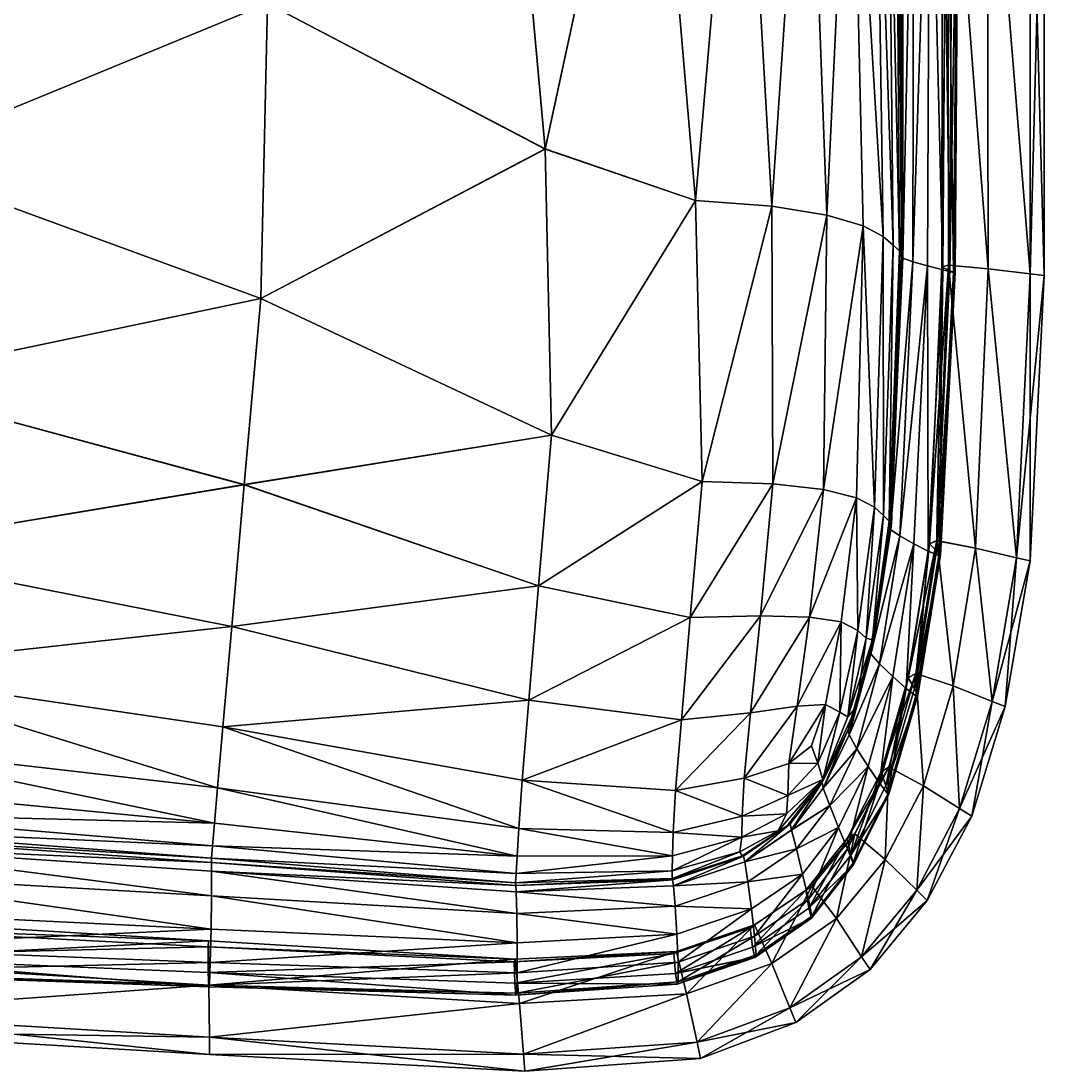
# Model space of a CAD drawing. Header units: centimetres. Extents: x -435 to 435, y -484 to 487.
# Drawn here: x 202.5 to 262.1, y -483.9 to -422.7 of the extents above; entities that cross this region are included whole.
import ezdxf

# ---------------------------------------------------------------- set-up
doc = ezdxf.new("R2010")
doc.units = ezdxf.units.CM
doc.layers.add('fabric', color=7, linetype='Continuous', true_color=0x58b11b)

msp = doc.modelspace()

# ---------------------------------------------------------------- meshes
at = {"layer": 'fabric', "color": 72, "true_color": 0x68bc00}
mesh = msp.add_polyface(dxfattribs=at)
corners = [(250.85, -404.047, -27.055), (248.296, -403.23, -25.238), (249.431, -434.047, -25.804), (252.709, -435.274, -28.427), (252.271, -404.795, -27.966), (253.295, -435.788, -29.005), (252.995, -405.4, -28.534), (258.829, -437.164, -41.048), (258.783, -406.586, -40.886), (256.48, -406.511, -35.893), (261.275, -437.453, -55.493), (261.259, -406.698, -55.453), (256.193, -437.219, -28.807), (256.413, -406.552, -28.465), (255.445, -406.424, -27.503), (256.826, -437.378, -30.384), (257.085, -406.659, -30.065), (254.511, -406.309, -27.555), (253.847, -406.211, -28.239), (253.861, -436.55, -28.648), (254.447, -436.748, -27.942), (256.176, -406.585, -34.101), (256.763, -406.691, -33.461), (256.612, -437.274, -33.697), (256.136, -437.052, -34.365), (253.671, -436.118, -29.761), (253.459, -405.788, -29.321), (253.832, -436.315, -30.136), (253.684, -406.015, -29.73), (256.903, -372.386, -29.906), (257.134, -406.71, -31.923), (256.904, -437.389, -32.192), (256.926, -372.469, -31.812), (253.693, -406.134, -29.166), (253.776, -436.432, -29.572), (249.431, -434.047, -146.121), (248.296, -403.23, -146.687), (250.85, -404.046, -144.87), (252.271, -404.794, -143.959), (252.995, -405.4, -143.391), (253.295, -435.788, -142.92), (252.709, -435.273, -143.498), (258.782, -406.586, -131.039), (261.259, -406.698, -116.472), (261.275, -437.453, -116.432), (256.48, -406.511, -136.032), (258.829, -437.164, -130.877), (256.413, -406.552, -143.46), (257.085, -406.659, -141.86), (256.826, -437.377, -141.541), (255.445, -406.424, -144.422), (256.193, -437.219, -143.118), (253.861, -436.549, -143.277), (253.847, -406.211, -143.686), (254.511, -406.309, -144.37), (254.447, -436.748, -143.983), (256.136, -437.052, -137.56), (256.176, -406.585, -137.824), (256.612, -437.273, -138.228), (256.763, -406.691, -138.464), (253.459, -405.788, -142.604), (253.684, -406.015, -142.195), (253.832, -436.315, -141.789), (253.671, -436.117, -142.164), (257.134, -406.71, -140.002), (256.926, -372.469, -140.113), (256.904, -437.389, -139.733), (253.693, -406.134, -142.759), (253.776, -436.432, -142.353), (262.084, -406.736, -85.963)]
mesh.append_faces([[corners[k] for k in face] for face in [(0, 1, 2), (3, 4, 0), (5, 6, 4), (7, 8, 9), (10, 11, 8), (12, 13, 14), (15, 16, 13), (17, 18, 19), (14, 17, 20), (21, 22, 23), (9, 21, 24), (25, 26, 6), (27, 28, 26), (29, 16, 30), (31, 30, 16), (23, 22, 30), (32, 30, 22), (19, 18, 33), (34, 33, 28), (35, 36, 37), (38, 39, 40), (37, 38, 41), (42, 43, 44), (45, 42, 46), (47, 48, 49), (50, 47, 51), (52, 53, 54), (55, 54, 50), (56, 57, 45), (58, 59, 57), (60, 61, 62), (39, 60, 63), (59, 64, 65), (64, 59, 58), (48, 64, 66), (67, 53, 52), (61, 67, 68), (69, 11, 10)]], dxfattribs={"vtx2": -1, "color": 72})
mesh = msp.add_polyface(dxfattribs=at)
corners = [(248.296, -403.23, -25.238), (244.44, -402.483, -23.137), (246.228, -433.519, -23.85), (249.431, -434.047, -25.804), (239.116, -401.941, -21.375), (230.267, -399.844, -19.855), (233.025, -430.185, -20.933), (241.79, -433.176, -22.256), (242.168, -449.543, -23.353), (233.385, -446.858, -22.208), (170.771, -428.055, -19.725), (194.528, -430.877, -20.457), (195.773, -413.216, -18.767), (216.452, -438.89, -21.263), (193.327, -443.744, -22.374), (216.837, -421.709, -19.791), (172.38, -410.173, -17.799), (196.827, -389.01, -17.199), (215.837, -394.429, -18.483), (248.296, -403.23, -146.687), (249.431, -434.047, -146.121), (246.228, -433.519, -148.075), (244.44, -402.482, -148.788), (241.79, -433.176, -149.669), (239.116, -401.941, -150.55), (233.025, -430.184, -150.992), (230.267, -399.844, -152.07), (242.167, -449.543, -148.572), (233.385, -446.858, -149.718), (195.773, -413.216, -153.158), (194.528, -430.877, -151.468), (170.771, -428.055, -152.2), (193.327, -443.744, -149.551), (216.452, -438.89, -150.662), (216.837, -421.709, -152.134), (196.827, -389.01, -154.726), (172.379, -410.173, -154.126), (215.837, -394.429, -153.442)]
mesh.append_faces([[corners[k] for k in face] for face in [(0, 1, 2), (2, 3, 0), (4, 5, 6), (6, 7, 4), (1, 4, 7), (7, 2, 1), (2, 7, 8), (7, 6, 9), (10, 11, 12), (13, 11, 14), (13, 9, 6), (6, 15, 13), (11, 13, 15), (15, 12, 11), (16, 12, 17), (18, 17, 12), (12, 15, 18), (5, 18, 15), (15, 6, 5), (19, 20, 21), (21, 22, 19), (23, 24, 22), (22, 21, 23), (24, 23, 25), (25, 26, 24), (27, 23, 21), (28, 25, 23), (29, 30, 31), (32, 30, 33), (34, 33, 30), (30, 29, 34), (33, 34, 25), (25, 28, 33), (35, 29, 36), (37, 34, 29), (29, 35, 37), (34, 37, 26), (26, 25, 34)]], dxfattribs={"vtx2": -1, "color": 72})
mesh = msp.add_polyface(dxfattribs=at)
corners = [(249.431, -434.047, -25.804), (251.544, -434.664, -27.527), (250.85, -404.047, -27.055), (252.709, -435.274, -28.427), (252.271, -404.795, -27.966), (253.295, -435.788, -29.005), (256.48, -406.511, -35.893), (256.526, -436.942, -36.16), (258.829, -437.164, -41.048), (258.783, -406.586, -40.886), (261.275, -437.453, -55.493), (255.445, -406.424, -27.503), (255.302, -436.985, -27.861), (256.193, -437.219, -28.807), (256.413, -406.552, -28.465), (256.826, -437.378, -30.384), (253.861, -436.55, -28.648), (254.447, -436.748, -27.942), (254.511, -406.309, -27.555), (256.612, -437.274, -33.697), (256.136, -437.052, -34.365), (256.176, -406.585, -34.101), (252.995, -405.4, -28.534), (253.671, -436.118, -29.761), (253.459, -405.788, -29.321), (253.832, -436.315, -30.136), (257.085, -406.659, -30.065), (256.904, -437.389, -32.192), (257.134, -406.71, -31.923), (253.693, -406.134, -29.166), (253.776, -436.432, -29.572), (253.684, -406.015, -29.73), (250.85, -404.046, -144.87), (251.544, -434.663, -144.398), (249.431, -434.047, -146.121), (253.295, -435.788, -142.92), (252.709, -435.273, -143.498), (252.271, -404.794, -143.959), (261.275, -437.453, -116.432), (258.829, -437.164, -130.877), (258.782, -406.586, -131.039), (256.526, -436.942, -135.765), (256.48, -406.511, -136.032), (256.826, -437.377, -141.541), (256.193, -437.219, -143.118), (256.413, -406.552, -143.46), (255.302, -436.985, -144.064), (255.445, -406.424, -144.422), (254.511, -406.309, -144.37), (254.447, -436.748, -143.983), (253.861, -436.549, -143.277), (256.136, -437.052, -137.56), (256.176, -406.585, -137.824), (256.612, -437.273, -138.228), (253.832, -436.315, -141.789), (253.671, -436.117, -142.164), (253.459, -405.788, -142.604), (252.995, -405.4, -143.391), (256.904, -437.389, -139.733), (257.134, -406.71, -140.002), (257.085, -406.659, -141.86), (253.776, -436.432, -142.353), (253.693, -406.134, -142.759), (253.684, -406.015, -142.195), (262.09, -437.55, -85.963), (262.084, -406.736, -85.963), (261.259, -406.698, -116.472)]
mesh.append_faces([[corners[k] for k in face] for face in [(0, 1, 2), (2, 1, 3), (4, 3, 5), (6, 7, 8), (9, 8, 10), (11, 12, 13), (14, 13, 15), (16, 17, 18), (17, 12, 11), (19, 20, 21), (20, 7, 6), (22, 5, 23), (24, 23, 25), (26, 15, 27), (28, 27, 19), (29, 30, 16), (31, 25, 30), (32, 33, 34), (35, 36, 37), (36, 33, 32), (38, 39, 40), (39, 41, 42), (43, 44, 45), (44, 46, 47), (48, 49, 50), (47, 46, 49), (42, 41, 51), (52, 51, 53), (54, 55, 56), (55, 35, 57), (53, 58, 59), (58, 43, 60), (50, 61, 62), (61, 54, 63), (10, 64, 65), (66, 65, 64), (64, 38, 66)]], dxfattribs={"vtx2": -1, "color": 72})
mesh = msp.add_polyface(dxfattribs=at)
corners = [(213.933, -467.396, -27.862), (214.243, -463.839, -26.925), (191.741, -460.532, -26.561), (191.323, -464.797, -27.546), (213.757, -469.447, -28.463), (191.073, -467.275, -28.175), (168.393, -451.996, -24.237), (192.403, -453.572, -24.623), (193.327, -443.744, -22.374), (169.435, -441.635, -21.834), (194.528, -430.877, -20.457), (214.757, -458.001, -25.095), (215.49, -449.734, -22.998), (213.577, -473.69, -27.52), (213.584, -472.24, -28.203), (190.785, -470.734, -28.015), (190.761, -472.373, -27.337), (213.553, -475.621, -27.45), (190.912, -468.872, -29.044), (213.643, -470.767, -29.283), (190.823, -469.763, -29.516), (213.585, -471.488, -29.713), (213.576, -471.742, -29.143), (190.793, -470.124, -28.957), (213.933, -467.396, -144.063), (191.323, -464.797, -144.379), (191.74, -460.531, -145.364), (214.243, -463.839, -145), (213.757, -469.447, -143.462), (191.073, -467.275, -143.75), (193.327, -443.744, -149.551), (192.403, -453.571, -147.302), (168.393, -451.996, -147.688), (194.528, -430.877, -151.468), (169.435, -441.634, -150.091), (214.757, -458.001, -146.831), (215.49, -449.733, -148.927), (213.577, -473.689, -144.405), (190.761, -472.373, -144.588), (190.785, -470.734, -143.911), (213.584, -472.24, -143.722), (213.553, -475.621, -144.475), (213.643, -470.766, -142.642), (213.585, -471.487, -142.212), (190.823, -469.763, -142.409), (190.912, -468.871, -142.882), (213.576, -471.742, -142.782), (190.794, -470.124, -142.968)]
mesh.append_faces([[corners[k] for k in face] for face in [(0, 1, 2), (2, 3, 0), (4, 0, 3), (3, 5, 4), (6, 7, 8), (9, 8, 10), (11, 7, 2), (12, 8, 7), (13, 14, 15), (15, 16, 13), (17, 13, 16), (18, 19, 4), (4, 5, 18), (19, 18, 20), (20, 21, 19), (22, 23, 15), (15, 14, 22), (23, 22, 21), (21, 20, 23), (24, 25, 26), (26, 27, 24), (25, 24, 28), (28, 29, 25), (30, 31, 32), (33, 30, 34), (26, 31, 35), (31, 30, 36), (37, 38, 39), (39, 40, 37), (38, 37, 41), (42, 43, 44), (44, 45, 42), (28, 42, 45), (45, 29, 28), (46, 40, 39), (39, 47, 46), (43, 46, 47), (47, 44, 43)]], dxfattribs={"vtx2": -1, "color": 72})
mesh = msp.add_polyface(dxfattribs=at)
corners = [(247.706, -462.638, -28.6), (249.365, -462.545, -29.687), (250.264, -457.724, -28.977), (248.431, -457.452, -27.534), (244.983, -463.016, -27.516), (245.563, -457.381, -25.99), (241.48, -457.48, -24.751), (240.959, -463.428, -26.537), (232.071, -462.286, -25.713), (232.636, -455.635, -23.77), (246.29, -449.684, -24.785), (249.242, -450.021, -26.586), (249.431, -434.047, -25.804), (246.228, -433.519, -23.85), (242.168, -449.543, -23.353), (233.385, -446.858, -22.208), (241.79, -433.176, -22.256), (214.757, -458.001, -25.095), (215.49, -449.734, -22.998), (247.706, -462.638, -143.325), (248.431, -457.451, -144.391), (250.264, -457.724, -142.948), (249.365, -462.544, -142.238), (244.983, -463.015, -144.409), (245.563, -457.381, -145.935), (240.959, -463.427, -145.389), (241.48, -457.48, -147.174), (232.071, -462.285, -146.213), (232.636, -455.635, -148.155), (249.241, -450.021, -145.339), (246.29, -449.684, -147.14), (249.431, -434.047, -146.121), (246.228, -433.519, -148.075), (242.167, -449.543, -148.572), (233.385, -446.858, -149.718), (241.79, -433.176, -149.669), (214.757, -458.001, -146.831), (215.49, -449.733, -148.927)]
mesh.append_faces([[corners[k] for k in face] for face in [(0, 1, 2), (2, 3, 0), (4, 0, 3), (3, 5, 4), (5, 6, 7), (8, 7, 6), (6, 9, 8), (10, 11, 12), (12, 13, 10), (11, 10, 5), (5, 3, 11), (14, 10, 13), (15, 14, 16), (14, 15, 9), (9, 6, 14), (10, 14, 6), (6, 5, 10), (17, 8, 9), (18, 9, 15), (19, 20, 21), (21, 22, 19), (20, 19, 23), (23, 24, 20), (25, 26, 24), (26, 25, 27), (27, 28, 26), (29, 20, 24), (24, 30, 29), (31, 29, 30), (30, 32, 31), (32, 30, 33), (26, 33, 30), (30, 24, 26), (33, 26, 28), (28, 34, 33), (35, 33, 34), (28, 27, 36), (34, 28, 37)]], dxfattribs={"vtx2": -1, "color": 72})
mesh = msp.add_polyface(dxfattribs=at)
corners = [(249.242, -450.021, -26.586), (251.17, -450.493, -28.212), (251.544, -434.664, -27.527), (249.431, -434.047, -25.804), (248.431, -457.452, -27.534), (250.264, -457.724, -28.977), (250.888, -463.617, -31.933), (252.114, -459.16, -31.43), (252.101, -458.769, -31.161), (251.178, -462.634, -31.723), (251.73, -458.68, -30.564), (253.075, -451.854, -30.44), (252.742, -451.537, -29.722), (250.653, -463.248, -31.408), (251.24, -458.232, -29.912), (250.198, -462.983, -30.676), (252.222, -451.041, -29.118), (252.709, -435.274, -28.427), (250.688, -463.99, -31.381), (251.978, -459.341, -30.86), (253.106, -452.161, -30.197), (252.007, -459.587, -29.96), (253.202, -452.045, -30.767), (249.241, -450.021, -145.339), (249.431, -434.047, -146.121), (251.544, -434.663, -144.398), (251.169, -450.493, -143.713), (248.431, -457.451, -144.391), (250.264, -457.724, -142.948), (250.653, -463.247, -140.517), (251.73, -458.679, -141.361), (252.101, -458.769, -140.764), (251.178, -462.634, -140.202), (252.114, -459.16, -140.495), (253.075, -451.854, -141.485), (252.742, -451.537, -142.203), (251.24, -458.232, -142.014), (250.198, -462.983, -141.249), (252.222, -451.041, -142.807), (252.709, -435.273, -143.498), (251.978, -459.341, -141.065), (250.688, -463.99, -140.544), (252.007, -459.587, -141.965), (253.106, -452.161, -141.728), (253.202, -452.045, -141.158)]
mesh.append_faces([[corners[k] for k in face] for face in [(0, 1, 2), (2, 3, 0), (1, 0, 4), (4, 5, 1), (6, 7, 8), (9, 8, 10), (11, 8, 7), (12, 10, 8), (13, 10, 14), (15, 14, 5), (16, 14, 10), (10, 12, 16), (16, 17, 2), (2, 1, 16), (14, 16, 1), (1, 5, 14), (18, 19, 7), (20, 19, 21), (22, 7, 19), (23, 24, 25), (25, 26, 23), (27, 23, 26), (26, 28, 27), (29, 30, 31), (32, 31, 33), (33, 31, 34), (31, 30, 35), (28, 36, 37), (36, 30, 29), (38, 35, 30), (30, 36, 38), (26, 38, 36), (36, 28, 26), (38, 26, 25), (25, 39, 38), (33, 40, 41), (42, 40, 43), (40, 33, 44)]], dxfattribs={"vtx2": -1, "color": 72})
mesh = msp.add_polyface(dxfattribs=at)
corners = [(253.671, -436.118, -29.761), (253.075, -451.854, -30.44), (253.202, -452.045, -30.767), (253.832, -436.315, -30.136), (253.295, -435.788, -29.005), (252.742, -451.537, -29.722), (258.104, -453.432, -41.331), (258.829, -437.164, -41.048), (256.526, -436.942, -36.16), (260.494, -453.992, -55.567), (261.275, -437.453, -55.493), (255.347, -453.599, -29.363), (256.193, -437.219, -28.807), (255.302, -436.985, -27.861), (255.957, -453.867, -30.912), (256.826, -437.378, -30.384), (254.447, -436.748, -27.942), (253.691, -452.713, -28.556), (253.861, -436.55, -28.648), (253.148, -452.339, -29.277), (256.136, -437.052, -34.365), (255.415, -453.178, -34.889), (256.612, -437.274, -33.697), (255.825, -453.59, -34.199), (252.709, -435.274, -28.427), (252.222, -451.041, -29.118), (256.061, -453.842, -32.698), (256.904, -437.389, -32.192), (253.776, -436.432, -29.572), (253.106, -452.161, -30.197), (253.075, -451.854, -141.485), (252.742, -451.537, -142.203), (253.295, -435.788, -142.92), (253.671, -436.117, -142.164), (253.202, -452.045, -141.158), (253.832, -436.315, -141.789), (256.526, -436.942, -135.765), (258.829, -437.164, -130.877), (258.104, -453.432, -130.594), (261.275, -437.453, -116.432), (260.494, -453.992, -116.358), (255.302, -436.985, -144.064), (256.193, -437.219, -143.118), (255.347, -453.599, -142.562), (256.826, -437.377, -141.541), (255.957, -453.867, -141.014), (253.148, -452.339, -142.648), (253.861, -436.549, -143.277), (254.447, -436.748, -143.983), (253.691, -452.713, -143.369), (255.415, -453.178, -137.036), (256.136, -437.052, -137.56), (255.825, -453.59, -137.726), (256.612, -437.273, -138.228), (252.222, -451.041, -142.807), (252.709, -435.273, -143.498), (256.904, -437.389, -139.733), (256.061, -453.842, -139.227), (253.776, -436.432, -142.353), (253.106, -452.161, -141.728), (262.09, -437.55, -85.963), (261.29, -454.178, -85.963)]
mesh.append_faces([[corners[k] for k in face] for face in [(0, 1, 2), (2, 3, 0), (1, 0, 4), (4, 5, 1), (6, 7, 8), (9, 10, 7), (11, 12, 13), (14, 15, 12), (13, 16, 17), (16, 18, 19), (8, 20, 21), (20, 22, 23), (24, 25, 5), (5, 4, 24), (26, 27, 15), (23, 22, 27), (19, 18, 28), (29, 28, 3), (30, 31, 32), (32, 33, 30), (34, 30, 33), (33, 35, 34), (36, 37, 38), (37, 39, 40), (41, 42, 43), (42, 44, 45), (46, 47, 48), (49, 48, 41), (50, 51, 36), (52, 53, 51), (31, 54, 55), (55, 32, 31), (44, 56, 57), (56, 53, 52), (35, 58, 59), (58, 47, 46), (39, 60, 61), (60, 10, 9)]], dxfattribs={"vtx2": -1, "color": 72})
mesh = msp.add_polyface(dxfattribs=at)
corners = [(252.114, -459.16, -31.43), (253.202, -452.045, -30.767), (253.075, -451.854, -30.44), (252.101, -458.769, -31.161), (252.742, -451.537, -29.722), (256.526, -436.942, -36.16), (255.838, -452.996, -36.642), (258.104, -453.432, -41.331), (258.829, -437.164, -41.048), (260.494, -453.992, -55.567), (255.302, -436.985, -27.861), (254.502, -453.171, -28.447), (255.347, -453.599, -29.363), (256.193, -437.219, -28.807), (255.957, -453.867, -30.912), (253.691, -452.713, -28.556), (253.148, -452.339, -29.277), (252.007, -459.587, -29.96), (252.514, -460.177, -29.242), (254.447, -436.748, -27.942), (255.415, -453.178, -34.889), (255.825, -453.59, -34.199), (256.136, -437.052, -34.365), (256.826, -437.378, -30.384), (256.061, -453.842, -32.698), (256.904, -437.389, -32.192), (253.106, -452.161, -30.197), (253.776, -436.432, -29.572), (253.832, -436.315, -30.136), (251.978, -459.341, -30.86), (253.075, -451.854, -141.485), (253.202, -452.045, -141.158), (252.114, -459.16, -140.495), (252.742, -451.537, -142.203), (252.101, -458.769, -140.764), (258.104, -453.432, -130.594), (255.838, -452.995, -135.283), (256.526, -436.942, -135.765), (260.494, -453.992, -116.358), (258.829, -437.164, -130.877), (255.347, -453.599, -142.562), (254.502, -453.171, -143.479), (255.302, -436.985, -144.064), (255.957, -453.867, -141.014), (256.193, -437.219, -143.118), (252.007, -459.587, -141.965), (253.148, -452.339, -142.648), (253.691, -452.713, -143.369), (254.447, -436.748, -143.983), (252.514, -460.177, -142.683), (255.415, -453.178, -137.036), (256.136, -437.052, -137.56), (255.825, -453.59, -137.726), (256.061, -453.842, -139.227), (256.826, -437.377, -141.541), (256.904, -437.389, -139.733), (253.106, -452.161, -141.728), (251.978, -459.341, -141.065), (253.832, -436.315, -141.789), (253.776, -436.432, -142.353), (261.29, -454.178, -85.963), (261.275, -437.453, -116.432), (262.09, -437.55, -85.963)]
mesh.append_faces([[corners[k] for k in face] for face in [(0, 1, 2), (3, 2, 4), (5, 6, 7), (8, 7, 9), (10, 11, 12), (13, 12, 14), (15, 16, 17), (11, 15, 18), (15, 11, 10), (16, 15, 19), (20, 6, 5), (21, 20, 22), (23, 14, 24), (25, 24, 21), (17, 16, 26), (27, 26, 16), (28, 1, 26), (29, 26, 1), (30, 31, 32), (33, 30, 34), (35, 36, 37), (38, 35, 39), (40, 41, 42), (43, 40, 44), (45, 46, 47), (48, 47, 46), (42, 41, 47), (49, 47, 41), (37, 36, 50), (51, 50, 52), (53, 43, 54), (52, 53, 55), (56, 46, 45), (31, 56, 57), (56, 31, 58), (46, 56, 59), (60, 38, 61), (9, 60, 62)]], dxfattribs={"vtx2": -1, "color": 72})
mesh = msp.add_polyface(dxfattribs=at)
corners = [(213.933, -467.396, -27.862), (213.757, -469.447, -28.463), (231.387, -471.361, -28.925), (231.484, -469.761, -28.34), (214.243, -463.839, -26.925), (191.741, -460.532, -26.561), (214.757, -458.001, -25.095), (232.071, -462.286, -25.713), (232.636, -455.635, -23.77), (215.49, -449.734, -22.998), (192.403, -453.572, -24.623), (193.327, -443.744, -22.374), (216.452, -438.89, -21.263), (233.385, -446.858, -22.208), (213.584, -472.24, -28.203), (213.577, -473.69, -27.52), (231.372, -474.715, -27.869), (231.342, -473.454, -28.554), (213.643, -470.767, -29.283), (231.324, -472.388, -29.694), (213.585, -471.488, -29.713), (231.298, -472.93, -30.073), (231.311, -473.072, -29.491), (213.576, -471.742, -29.143), (231.484, -469.76, -143.586), (213.933, -467.396, -144.063), (214.243, -463.839, -145), (231.387, -471.361, -143), (213.757, -469.447, -143.462), (214.757, -458.001, -146.831), (191.74, -460.531, -145.364), (215.49, -449.733, -148.927), (192.403, -453.571, -147.302), (232.636, -455.635, -148.155), (232.071, -462.285, -146.213), (216.452, -438.89, -150.662), (193.327, -443.744, -149.551), (233.385, -446.858, -149.718), (231.372, -474.715, -144.056), (213.577, -473.689, -144.405), (213.584, -472.24, -143.722), (231.342, -473.454, -143.371), (213.643, -470.766, -142.642), (231.324, -472.388, -142.231), (213.585, -471.487, -142.212), (231.298, -472.929, -141.852), (213.576, -471.742, -142.782), (231.311, -473.072, -142.434)]
mesh.append_faces([[corners[k] for k in face] for face in [(0, 1, 2), (2, 3, 0), (4, 0, 3), (5, 4, 6), (7, 6, 4), (8, 9, 6), (10, 6, 9), (11, 9, 12), (13, 12, 9), (14, 15, 16), (16, 17, 14), (18, 19, 2), (2, 1, 18), (19, 18, 20), (20, 21, 19), (22, 23, 14), (14, 17, 22), (23, 22, 21), (21, 20, 23), (24, 25, 26), (25, 24, 27), (27, 28, 25), (29, 26, 30), (31, 29, 32), (29, 31, 33), (26, 29, 34), (35, 31, 36), (31, 35, 37), (38, 39, 40), (40, 41, 38), (42, 28, 27), (27, 43, 42), (44, 42, 43), (43, 45, 44), (46, 44, 45), (45, 47, 46), (40, 46, 47), (47, 41, 40)]], dxfattribs={"vtx2": -1, "color": 72})
mesh = msp.add_polyface(dxfattribs=at)
corners = [(256.789, -461.448, -41.668), (258.104, -453.432, -41.331), (255.838, -452.996, -36.642), (254.613, -460.724, -37.221), (259.074, -462.359, -55.659), (260.494, -453.992, -55.567), (254.058, -461.597, -30.016), (255.347, -453.599, -29.363), (254.502, -453.171, -28.447), (253.274, -460.913, -29.122), (254.626, -462.024, -31.546), (255.957, -453.867, -30.912), (252.007, -459.587, -29.96), (252.514, -460.177, -29.242), (253.691, -452.713, -28.556), (255.415, -453.178, -34.889), (255.825, -453.59, -34.199), (254.537, -461.603, -34.85), (254.179, -460.978, -35.546), (254.735, -461.989, -33.338), (256.061, -453.842, -32.698), (258.104, -453.432, -130.594), (260.494, -453.992, -116.358), (259.074, -462.359, -116.267), (256.789, -461.448, -130.257), (255.838, -452.995, -135.283), (254.614, -460.723, -134.705), (255.347, -453.599, -142.562), (255.957, -453.867, -141.014), (254.626, -462.024, -140.379), (254.058, -461.597, -141.909), (254.502, -453.171, -143.479), (253.274, -460.913, -142.803), (253.691, -452.713, -143.369), (252.514, -460.177, -142.683), (252.007, -459.587, -141.965), (254.179, -460.978, -136.379), (255.415, -453.178, -137.036), (254.537, -461.603, -137.075), (255.825, -453.59, -137.726), (256.061, -453.842, -139.227), (254.735, -461.989, -138.588), (261.29, -454.178, -85.963), (259.835, -462.663, -85.963)]
mesh.append_faces([[corners[k] for k in face] for face in [(0, 1, 2), (2, 3, 0), (1, 0, 4), (4, 5, 1), (6, 7, 8), (8, 9, 6), (7, 6, 10), (10, 11, 7), (12, 13, 14), (13, 9, 8), (15, 16, 17), (17, 18, 15), (2, 15, 18), (18, 3, 2), (19, 20, 11), (11, 10, 19), (20, 19, 17), (17, 16, 20), (21, 22, 23), (23, 24, 21), (25, 21, 24), (24, 26, 25), (27, 28, 29), (29, 30, 27), (31, 27, 30), (30, 32, 31), (33, 34, 35), (31, 32, 34), (36, 37, 25), (25, 26, 36), (37, 36, 38), (38, 39, 37), (40, 39, 38), (38, 41, 40), (28, 40, 41), (41, 29, 28), (42, 5, 4), (22, 42, 43)]], dxfattribs={"vtx2": -1, "color": 72})
mesh = msp.add_polyface(dxfattribs=at)
corners = [(255.068, -467.269, -41.991), (256.789, -461.448, -41.668), (254.613, -460.724, -37.221), (253.048, -466.179, -37.778), (257.173, -468.604, -55.751), (259.074, -462.359, -55.659), (252.509, -467.115, -30.649), (254.058, -461.597, -30.016), (253.274, -460.913, -29.122), (251.843, -466.142, -29.75), (252.981, -467.747, -32.188), (254.626, -462.024, -31.546), (252.599, -466.465, -36.21), (254.179, -460.978, -35.546), (252.882, -467.274, -35.536), (254.537, -461.603, -34.85), (253.057, -467.75, -34.006), (254.735, -461.989, -33.338), (255.068, -467.269, -129.935), (253.048, -466.178, -134.147), (254.614, -460.723, -134.705), (256.789, -461.448, -130.257), (257.173, -468.604, -116.174), (259.074, -462.359, -116.267), (252.509, -467.115, -141.276), (251.843, -466.142, -142.175), (253.274, -460.913, -142.803), (254.058, -461.597, -141.909), (252.981, -467.747, -139.737), (254.626, -462.024, -140.379), (252.599, -466.465, -135.715), (254.179, -460.978, -136.379), (252.882, -467.274, -136.39), (254.537, -461.603, -137.075), (253.057, -467.75, -137.92), (254.735, -461.989, -138.588), (257.875, -469.049, -85.963), (259.835, -462.663, -85.963), (261.29, -454.178, -85.963), (260.494, -453.992, -116.358)]
mesh.append_faces([[corners[k] for k in face] for face in [(0, 1, 2), (2, 3, 0), (1, 0, 4), (4, 5, 1), (6, 7, 8), (8, 9, 6), (7, 6, 10), (10, 11, 7), (12, 3, 2), (2, 13, 12), (14, 12, 13), (13, 15, 14), (16, 17, 11), (11, 10, 16), (17, 16, 14), (14, 15, 17), (18, 19, 20), (20, 21, 18), (22, 18, 21), (21, 23, 22), (24, 25, 26), (26, 27, 24), (28, 24, 27), (27, 29, 28), (30, 31, 20), (20, 19, 30), (31, 30, 32), (32, 33, 31), (34, 28, 29), (29, 35, 34), (32, 34, 35), (35, 33, 32), (36, 22, 23), (23, 37, 36), (4, 36, 37), (37, 5, 4), (5, 37, 38), (37, 23, 39)]], dxfattribs={"vtx2": -1, "color": 72})
mesh = msp.add_polyface(dxfattribs=at)
corners = [(231.484, -469.761, -28.34), (231.688, -466.948, -27.436), (214.243, -463.839, -26.925), (247.16, -467.834, -30.645), (247.228, -465.97, -29.673), (244.61, -466.822, -28.943), (248.902, -465.961, -31.044), (248.546, -464.938, -30.188), (247.706, -462.638, -28.6), (244.983, -463.016, -27.516), (249.365, -462.545, -29.687), (240.959, -463.428, -26.537), (245.563, -457.381, -25.99), (232.071, -462.286, -25.713), (240.62, -467.545, -28.153), (250.198, -462.983, -30.676), (249.196, -466.901, -32.161), (250.688, -463.99, -31.381), (249.154, -467.059, -31.584), (249.228, -467.416, -30.766), (214.243, -463.839, -145), (231.688, -466.948, -144.489), (231.484, -469.76, -143.586), (244.61, -466.821, -142.982), (247.228, -465.97, -142.252), (247.16, -467.834, -141.28), (248.902, -465.96, -140.881), (248.546, -464.938, -141.737), (249.196, -466.901, -139.764), (247.706, -462.638, -143.325), (249.365, -462.544, -142.238), (244.983, -463.015, -144.409), (245.563, -457.381, -145.935), (240.959, -463.427, -145.389), (240.62, -467.545, -143.772), (232.071, -462.285, -146.213), (250.198, -462.983, -141.249), (249.228, -467.416, -141.159), (249.154, -467.058, -140.341), (250.688, -463.99, -140.544)]
mesh.append_faces([[corners[k] for k in face] for face in [(0, 1, 2), (3, 4, 5), (4, 3, 6), (6, 7, 4), (8, 9, 5), (5, 4, 8), (10, 8, 4), (4, 7, 10), (11, 9, 12), (11, 13, 1), (1, 14, 11), (9, 11, 14), (14, 5, 9), (2, 1, 13), (15, 6, 16), (6, 15, 10), (10, 7, 6), (17, 18, 19), (20, 21, 22), (23, 24, 25), (26, 25, 24), (24, 27, 26), (25, 26, 28), (24, 29, 30), (30, 27, 24), (29, 24, 23), (23, 31, 29), (32, 31, 33), (34, 33, 31), (31, 23, 34), (33, 34, 21), (21, 35, 33), (35, 21, 20), (28, 26, 36), (30, 36, 26), (26, 27, 30), (37, 38, 39)]], dxfattribs={"vtx2": -1, "color": 72})
mesh = msp.add_polyface(dxfattribs=at)
corners = [(251.178, -462.634, -31.723), (250.653, -463.248, -31.408), (249.196, -466.901, -32.161), (250.888, -463.617, -31.933), (252.101, -458.769, -31.161), (251.73, -458.68, -30.564), (251.186, -465.114, -29.85), (250.735, -464.305, -30.532), (249.228, -467.416, -30.766), (251.843, -466.142, -29.75), (249.603, -468.41, -30.116), (253.274, -460.913, -29.122), (252.514, -460.177, -29.242), (252.007, -459.587, -29.96), (250.198, -462.983, -30.676), (251.24, -458.232, -29.912), (250.264, -457.724, -28.977), (249.365, -462.545, -29.687), (250.688, -463.99, -31.381), (251.978, -459.341, -30.86), (252.114, -459.16, -31.43), (249.154, -467.059, -31.584), (251.178, -462.634, -140.202), (250.887, -463.617, -139.992), (249.196, -466.901, -139.764), (250.653, -463.247, -140.517), (252.101, -458.769, -140.764), (252.114, -459.16, -140.495), (249.228, -467.416, -141.159), (250.735, -464.305, -141.393), (251.186, -465.114, -142.076), (252.514, -460.177, -142.683), (252.007, -459.587, -141.965), (253.274, -460.913, -142.803), (251.843, -466.142, -142.175), (249.603, -468.41, -141.809), (250.198, -462.983, -141.249), (249.365, -462.544, -142.238), (250.264, -457.724, -142.948), (251.24, -458.232, -142.014), (250.688, -463.99, -140.544), (249.154, -467.058, -140.341), (251.978, -459.341, -141.065)]
mesh.append_faces([[corners[k] for k in face] for face in [(0, 1, 2), (2, 3, 0), (4, 0, 3), (5, 1, 0), (6, 7, 8), (9, 6, 10), (6, 9, 11), (11, 12, 6), (7, 6, 12), (12, 13, 7), (2, 1, 14), (15, 14, 1), (16, 17, 14), (8, 7, 18), (19, 18, 7), (7, 13, 19), (20, 3, 18), (21, 18, 3), (3, 2, 21), (22, 23, 24), (24, 25, 22), (26, 22, 25), (27, 23, 22), (28, 29, 30), (31, 30, 29), (29, 32, 31), (30, 31, 33), (33, 34, 30), (35, 30, 34), (36, 25, 24), (36, 37, 38), (25, 36, 39), (40, 29, 28), (23, 40, 41), (41, 24, 23), (40, 23, 27), (29, 40, 42), (42, 32, 29)]], dxfattribs={"vtx2": -1, "color": 72})
mesh = msp.add_polyface(dxfattribs=at)
corners = [(252.838, -471.566, -42.162), (255.068, -467.269, -41.991), (253.048, -466.179, -37.778), (251.06, -470.071, -38.069), (254.676, -473.352, -55.806), (257.173, -468.604, -55.751), (250.632, -470.943, -30.955), (252.509, -467.115, -30.649), (251.843, -466.142, -29.75), (250.122, -469.699, -30.043), (250.976, -471.778, -32.507), (252.981, -467.747, -32.188), (249.228, -467.416, -30.766), (249.603, -468.41, -30.116), (251.186, -465.114, -29.85), (252.599, -466.465, -36.21), (252.882, -467.274, -35.536), (250.838, -471.305, -35.906), (250.625, -470.35, -36.563), (251, -471.84, -34.355), (253.057, -467.75, -34.006), (255.068, -467.269, -129.935), (257.173, -468.604, -116.174), (254.676, -473.352, -116.12), (252.838, -471.566, -129.763), (253.048, -466.178, -134.147), (251.06, -470.071, -133.856), (252.509, -467.115, -141.276), (252.981, -467.747, -139.737), (250.976, -471.778, -139.418), (250.632, -470.943, -140.97), (251.843, -466.142, -142.175), (250.122, -469.698, -141.882), (251.186, -465.114, -142.076), (249.603, -468.41, -141.809), (249.228, -467.416, -141.159), (250.625, -470.349, -135.362), (252.599, -466.465, -135.715), (250.838, -471.305, -136.02), (252.882, -467.274, -136.39), (253.057, -467.75, -137.92), (251, -471.84, -137.57), (257.875, -469.049, -85.963), (255.288, -473.948, -85.963)]
mesh.append_faces([[corners[k] for k in face] for face in [(0, 1, 2), (2, 3, 0), (1, 0, 4), (4, 5, 1), (6, 7, 8), (8, 9, 6), (7, 6, 10), (10, 11, 7), (12, 13, 14), (13, 9, 8), (15, 16, 17), (17, 18, 15), (2, 15, 18), (18, 3, 2), (19, 20, 11), (11, 10, 19), (20, 19, 17), (17, 16, 20), (21, 22, 23), (23, 24, 21), (25, 21, 24), (24, 26, 25), (27, 28, 29), (29, 30, 27), (31, 27, 30), (30, 32, 31), (33, 34, 35), (31, 32, 34), (36, 37, 25), (25, 26, 36), (37, 36, 38), (38, 39, 37), (40, 39, 38), (38, 41, 40), (28, 40, 41), (41, 29, 28), (42, 5, 4), (22, 42, 43)]], dxfattribs={"vtx2": -1, "color": 72})
mesh = msp.add_polyface(dxfattribs=at)
corners = [(247.09, -468.913, -31.356), (247.16, -467.834, -30.645), (244.507, -469.034, -29.854), (249.196, -466.901, -32.161), (248.902, -465.961, -31.044), (247.66, -470.951, -29.782), (247.382, -469.847, -30.435), (244.654, -471.702, -29.803), (248.021, -472.422, -29.717), (250.122, -469.699, -30.043), (249.603, -468.41, -30.116), (249.228, -467.416, -30.766), (251.06, -470.071, -38.069), (250.625, -470.35, -36.563), (248.211, -473.343, -36.29), (246.605, -469.888, -31.646), (244.486, -470.262, -30.482), (247.127, -469.609, -31.858), (244.363, -471.117, -31.061), (247.295, -469.497, -31.291), (249.154, -467.059, -31.584), (244.571, -471.374, -30.714), (249.196, -466.901, -139.764), (247.09, -468.913, -140.569), (247.16, -467.834, -141.28), (244.507, -469.034, -142.071), (250.122, -469.698, -141.882), (250.632, -470.943, -140.97), (248.358, -473.868, -141.3), (244.654, -471.702, -142.122), (247.382, -469.846, -141.49), (247.66, -470.951, -142.143), (249.603, -468.41, -141.809), (249.228, -467.416, -141.159), (248.021, -472.422, -142.208), (248.211, -473.343, -135.635), (250.625, -470.349, -135.362), (251.06, -470.071, -133.856), (246.606, -469.888, -140.279), (247.127, -469.609, -140.067), (244.363, -471.116, -140.865), (244.486, -470.262, -141.443), (247.295, -469.497, -140.634), (244.571, -471.373, -141.211), (249.154, -467.058, -140.341)]
mesh.append_faces([[corners[k] for k in face] for face in [(0, 1, 2), (1, 0, 3), (3, 4, 1), (5, 6, 7), (5, 8, 9), (9, 10, 5), (6, 5, 10), (10, 11, 6), (12, 13, 14), (15, 0, 16), (17, 15, 18), (15, 17, 3), (3, 0, 15), (7, 6, 19), (20, 19, 6), (6, 11, 20), (19, 20, 3), (3, 17, 19), (21, 19, 17), (22, 23, 24), (25, 24, 23), (26, 27, 28), (29, 30, 31), (32, 31, 30), (30, 33, 32), (31, 32, 26), (26, 34, 31), (35, 36, 37), (38, 23, 22), (22, 39, 38), (40, 38, 39), (41, 23, 38), (42, 30, 29), (39, 42, 43), (42, 39, 22), (22, 44, 42), (30, 42, 44), (44, 33, 30)]], dxfattribs={"vtx2": -1, "color": 72})
mesh = msp.add_polyface(dxfattribs=at)
corners = [(231.688, -466.948, -27.436), (231.484, -469.761, -28.34), (240.478, -469.991, -29.045), (231.387, -471.361, -28.925), (240.441, -471.356, -29.635), (240.677, -476.929, -36.759), (231.284, -477.377, -36.258), (231.521, -479.949, -41.137), (241.268, -479.392, -41.429), (231.764, -482.899, -55.56), (240.695, -475.908, -28.381), (231.391, -476.426, -27.798), (231.39, -478.158, -28.701), (240.764, -477.55, -29.283), (231.364, -479.357, -30.268), (231.342, -473.454, -28.554), (231.372, -474.715, -27.869), (240.598, -474.281, -28.45), (231.253, -478.767, -33.808), (231.22, -477.526, -34.491), (240.53, -477.047, -35.035), (231.324, -472.388, -29.694), (240.417, -472.227, -30.348), (231.298, -472.93, -30.073), (240.778, -478.695, -30.838), (231.31, -479.469, -32.185), (240.711, -478.828, -32.727), (240.443, -472.757, -30.064), (231.311, -473.072, -29.491), (240.415, -472.673, -30.664), (240.478, -469.991, -142.881), (231.484, -469.76, -143.586), (231.688, -466.948, -144.489), (240.441, -471.355, -142.29), (231.387, -471.361, -143), (231.764, -482.899, -116.365), (231.521, -479.949, -130.788), (241.268, -479.391, -130.496), (231.284, -477.376, -135.667), (240.677, -476.928, -135.166), (231.364, -479.357, -141.658), (231.39, -478.158, -143.224), (240.764, -477.55, -142.642), (231.391, -476.425, -144.127), (240.695, -475.908, -143.544), (240.598, -474.28, -143.475), (231.372, -474.715, -144.056), (231.342, -473.454, -143.371), (231.22, -477.526, -137.435), (240.529, -477.047, -136.891), (231.253, -478.767, -138.117), (240.417, -472.227, -141.577), (240.415, -472.673, -141.261), (231.298, -472.929, -141.852), (231.324, -472.388, -142.231), (231.31, -479.469, -139.74), (240.711, -478.828, -139.198), (240.778, -478.695, -141.087), (231.311, -473.072, -142.434), (240.443, -472.757, -141.861), (231.845, -483.883, -85.963), (213.471, -482.93, -85.963), (213.46, -481.92, -55.524), (242.08, -483.145, -85.963), (241.877, -482.207, -116.291)]
mesh.append_faces([[corners[k] for k in face] for face in [(0, 1, 2), (1, 3, 4), (5, 6, 7), (8, 7, 9), (10, 11, 12), (13, 12, 14), (15, 16, 17), (16, 11, 10), (18, 19, 20), (19, 6, 5), (4, 3, 21), (22, 21, 23), (24, 14, 25), (26, 25, 18), (27, 28, 15), (29, 23, 28), (30, 31, 32), (33, 34, 31), (35, 36, 37), (36, 38, 39), (40, 41, 42), (41, 43, 44), (45, 46, 47), (44, 43, 46), (39, 38, 48), (49, 48, 50), (51, 52, 53), (53, 54, 51), (54, 34, 33), (50, 55, 56), (55, 40, 57), (47, 58, 59), (58, 53, 52), (35, 60, 61), (60, 9, 62), (9, 60, 63), (60, 35, 64)]], dxfattribs={"vtx2": -1, "color": 72})
mesh = msp.add_polyface(dxfattribs=at)
corners = [(240.478, -469.991, -29.045), (240.62, -467.545, -28.153), (231.688, -466.948, -27.436), (240.441, -471.356, -29.635), (231.484, -469.761, -28.34), (231.521, -479.949, -41.137), (241.268, -479.392, -41.429), (240.677, -476.929, -36.759), (231.764, -482.899, -55.56), (241.877, -482.207, -55.634), (231.39, -478.158, -28.701), (240.764, -477.55, -29.283), (240.695, -475.908, -28.381), (231.364, -479.357, -30.268), (240.778, -478.695, -30.838), (240.598, -474.281, -28.45), (240.503, -473.09, -29.131), (231.342, -473.454, -28.554), (231.372, -474.715, -27.869), (240.53, -477.047, -35.035), (240.612, -478.197, -34.332), (231.253, -478.767, -33.808), (231.22, -477.526, -34.491), (244.486, -470.262, -30.482), (240.417, -472.227, -30.348), (231.324, -472.388, -29.694), (231.298, -472.93, -30.073), (240.415, -472.673, -30.664), (244.363, -471.117, -31.061), (231.31, -479.469, -32.185), (240.711, -478.828, -32.727), (240.443, -472.757, -30.064), (231.311, -473.072, -29.491), (231.688, -466.948, -144.489), (240.62, -467.545, -143.772), (240.478, -469.991, -142.881), (231.484, -469.76, -143.586), (240.441, -471.355, -142.29), (241.268, -479.391, -130.496), (241.877, -482.207, -116.291), (231.764, -482.899, -116.365), (240.677, -476.928, -135.166), (231.521, -479.949, -130.788), (240.764, -477.55, -142.642), (240.778, -478.695, -141.087), (231.364, -479.357, -141.658), (240.695, -475.908, -143.544), (231.39, -478.158, -143.224), (231.342, -473.454, -143.371), (240.503, -473.09, -142.794), (240.598, -474.28, -143.475), (231.372, -474.715, -144.056), (231.22, -477.526, -137.435), (240.529, -477.047, -136.891), (231.253, -478.767, -138.117), (240.612, -478.197, -137.593), (240.417, -472.227, -141.577), (244.486, -470.262, -141.443), (240.415, -472.673, -141.261), (244.363, -471.116, -140.865), (231.324, -472.388, -142.231), (240.711, -478.828, -139.198), (231.31, -479.469, -139.74), (240.443, -472.757, -141.861), (231.311, -473.072, -142.434), (244.502, -471.354, -140.609), (242.08, -483.145, -85.963), (231.845, -483.883, -85.963)]
mesh.append_faces([[corners[k] for k in face] for face in [(0, 1, 2), (3, 0, 4), (5, 6, 7), (8, 9, 6), (10, 11, 12), (13, 14, 11), (15, 16, 17), (12, 15, 18), (19, 20, 21), (7, 19, 22), (23, 3, 24), (25, 24, 3), (26, 27, 24), (28, 24, 27), (29, 30, 14), (21, 20, 30), (17, 16, 31), (32, 31, 27), (33, 34, 35), (36, 35, 37), (38, 39, 40), (41, 38, 42), (43, 44, 45), (46, 43, 47), (48, 49, 50), (51, 50, 46), (52, 53, 41), (54, 55, 53), (56, 37, 57), (58, 56, 59), (37, 56, 60), (61, 55, 54), (44, 61, 62), (63, 49, 48), (58, 63, 64), (63, 58, 65), (66, 9, 8), (39, 66, 67)]], dxfattribs={"vtx2": -1, "color": 72})
mesh = msp.add_polyface(dxfattribs=at)
corners = [(244.61, -466.822, -28.943), (244.507, -469.034, -29.854), (247.16, -467.834, -30.645), (244.486, -470.262, -30.482), (247.09, -468.913, -31.356), (240.478, -469.991, -29.045), (240.441, -471.356, -29.635), (240.62, -467.545, -28.153), (245.045, -474.447, -29.065), (244.833, -472.866, -29.132), (240.598, -474.281, -28.45), (240.503, -473.09, -29.131), (244.654, -471.702, -29.803), (244.363, -471.117, -31.061), (246.605, -469.888, -31.646), (244.502, -471.354, -31.316), (247.127, -469.609, -31.858), (240.417, -472.227, -30.348), (240.415, -472.673, -30.664), (247.295, -469.497, -31.291), (244.571, -471.374, -30.714), (240.443, -472.757, -30.064), (247.16, -467.834, -141.28), (244.507, -469.034, -142.071), (244.61, -466.821, -142.982), (247.09, -468.913, -140.569), (244.486, -470.262, -141.443), (240.478, -469.991, -142.881), (240.62, -467.545, -143.772), (240.441, -471.355, -142.29), (244.833, -472.866, -142.794), (240.598, -474.28, -143.475), (240.503, -473.09, -142.794), (244.654, -471.702, -142.122), (245.045, -474.446, -142.86), (247.66, -470.951, -142.143), (247.127, -469.609, -140.067), (244.502, -471.354, -140.609), (244.363, -471.116, -140.865), (246.606, -469.888, -140.279), (240.417, -472.227, -141.577), (240.415, -472.673, -141.261), (244.571, -471.373, -141.211), (247.295, -469.497, -140.634), (240.443, -472.757, -141.861)]
mesh.append_faces([[corners[k] for k in face] for face in [(0, 1, 2), (1, 3, 4), (5, 6, 3), (3, 1, 5), (7, 5, 1), (1, 0, 7), (8, 9, 10), (11, 10, 9), (9, 12, 11), (3, 13, 14), (13, 15, 16), (17, 13, 3), (18, 15, 13), (19, 20, 12), (16, 15, 20), (20, 21, 11), (11, 12, 20), (21, 20, 15), (15, 18, 21), (22, 23, 24), (25, 26, 23), (23, 27, 28), (28, 24, 23), (27, 23, 26), (26, 29, 27), (30, 31, 32), (32, 33, 30), (31, 30, 34), (35, 30, 33), (36, 37, 38), (39, 38, 26), (26, 38, 40), (38, 37, 41), (33, 42, 43), (42, 37, 36), (37, 42, 44), (32, 44, 42), (42, 33, 32)]], dxfattribs={"vtx2": -1, "color": 72})
mesh = msp.add_polyface(dxfattribs=at)
corners = [(249.994, -475.009, -42.045), (252.838, -471.566, -42.162), (251.06, -470.071, -38.069), (248.568, -473.11, -37.845), (247.282, -480.199, -55.718), (251.464, -477.232, -55.785), (254.676, -473.352, -55.806), (248.358, -473.868, -30.626), (250.632, -470.943, -30.955), (250.122, -469.699, -30.043), (248.564, -474.861, -32.177), (250.976, -471.778, -32.507), (248.211, -473.343, -36.29), (248.38, -474.4, -35.611), (250.625, -470.35, -36.563), (250.838, -471.305, -35.906), (248.535, -474.972, -34.04), (251, -471.84, -34.355), (249.994, -475.009, -129.881), (248.568, -473.11, -134.08), (251.06, -470.071, -133.856), (252.838, -471.566, -129.763), (251.464, -477.232, -116.14), (254.676, -473.352, -116.12), (247.282, -480.199, -116.207), (248.564, -474.861, -139.748), (248.358, -473.868, -141.3), (250.632, -470.943, -140.97), (250.976, -471.778, -139.418), (248.211, -473.343, -135.635), (250.625, -470.349, -135.362), (248.38, -474.4, -136.314), (250.838, -471.305, -136.02), (248.535, -474.972, -137.886), (251, -471.84, -137.57), (251.954, -477.973, -85.963), (255.288, -473.948, -85.963), (247.631, -481.061, -85.963), (257.875, -469.049, -85.963), (257.173, -468.604, -116.174)]
mesh.append_faces([[corners[k] for k in face] for face in [(0, 1, 2), (2, 3, 0), (4, 5, 0), (1, 0, 5), (5, 6, 1), (7, 8, 9), (8, 7, 10), (10, 11, 8), (12, 3, 2), (13, 12, 14), (14, 15, 13), (16, 17, 11), (11, 10, 16), (17, 16, 13), (13, 15, 17), (18, 19, 20), (20, 21, 18), (22, 18, 21), (21, 23, 22), (18, 22, 24), (25, 26, 27), (27, 28, 25), (20, 19, 29), (30, 29, 31), (31, 32, 30), (33, 25, 28), (28, 34, 33), (31, 33, 34), (34, 32, 31), (35, 22, 23), (23, 36, 35), (5, 35, 36), (36, 6, 5), (35, 5, 4), (4, 37, 35), (22, 35, 37), (6, 36, 38), (36, 23, 39)]], dxfattribs={"vtx2": -1, "color": 72})
mesh = msp.add_polyface(dxfattribs=at)
corners = [(246.237, -477.613, -41.76), (249.994, -475.009, -42.045), (248.568, -473.11, -37.845), (245.224, -475.371, -37.333), (247.282, -480.199, -55.718), (250.122, -469.699, -30.043), (248.021, -472.422, -29.717), (248.358, -473.868, -30.626), (245.223, -476.025, -29.966), (245.045, -474.447, -29.065), (245.31, -477.124, -31.514), (248.564, -474.861, -32.177), (244.654, -471.702, -29.803), (244.833, -472.866, -29.132), (247.66, -470.951, -29.782), (248.211, -473.343, -36.29), (248.38, -474.4, -35.611), (245.106, -476.662, -34.979), (244.973, -475.543, -35.683), (245.245, -477.263, -33.387), (248.535, -474.972, -34.04), (247.282, -480.199, -116.207), (246.237, -477.613, -130.165), (249.994, -475.009, -129.881), (248.568, -473.11, -134.08), (245.224, -475.371, -134.592), (248.358, -473.868, -141.3), (248.021, -472.422, -142.208), (250.122, -469.698, -141.882), (248.564, -474.861, -139.748), (245.31, -477.123, -140.411), (245.223, -476.025, -141.959), (245.045, -474.446, -142.86), (244.833, -472.866, -142.794), (247.66, -470.951, -142.143), (244.973, -475.543, -136.242), (248.211, -473.343, -135.635), (245.106, -476.662, -136.947), (248.38, -474.4, -136.314), (248.535, -474.972, -137.886), (245.245, -477.262, -138.538), (247.631, -481.061, -85.963), (251.464, -477.232, -116.14)]
mesh.append_faces([[corners[k] for k in face] for face in [(0, 1, 2), (2, 3, 0), (1, 0, 4), (5, 6, 7), (8, 7, 6), (6, 9, 8), (7, 8, 10), (10, 11, 7), (12, 13, 14), (6, 14, 13), (13, 9, 6), (15, 16, 17), (17, 18, 15), (2, 15, 18), (18, 3, 2), (19, 20, 11), (11, 10, 19), (20, 19, 17), (17, 16, 20), (21, 22, 23), (24, 23, 22), (22, 25, 24), (26, 27, 28), (26, 29, 30), (30, 31, 26), (27, 26, 31), (31, 32, 27), (33, 34, 27), (27, 32, 33), (35, 36, 24), (24, 25, 35), (36, 35, 37), (37, 38, 36), (39, 38, 37), (37, 40, 39), (29, 39, 40), (40, 30, 29), (41, 21, 42)]], dxfattribs={"vtx2": -1, "color": 72})
mesh = msp.add_polyface(dxfattribs=at)
corners = [(190.489, -477.471, -40.884), (213.43, -478.889, -40.968), (213.398, -476.31, -35.967), (190.548, -474.925, -35.824), (190.424, -480.541, -55.51), (213.46, -481.92, -55.524), (190.658, -476.664, -28.165), (213.51, -477.563, -28.347), (213.553, -475.621, -27.45), (190.72, -474.522, -27.271), (190.598, -478.114, -29.748), (213.461, -478.891, -29.922), (190.761, -472.373, -27.337), (213.383, -476.653, -34.198), (213.387, -478.137, -33.542), (190.544, -477.202, -33.438), (190.554, -475.475, -34.068), (190.559, -478.187, -31.752), (213.417, -478.983, -31.886), (213.43, -478.889, -130.957), (213.46, -481.92, -116.401), (190.424, -480.541, -116.415), (190.489, -477.471, -131.041), (213.398, -476.309, -135.958), (190.548, -474.925, -136.101), (213.51, -477.562, -143.578), (213.461, -478.891, -142.003), (190.598, -478.114, -142.177), (190.658, -476.664, -143.76), (213.553, -475.621, -144.475), (190.72, -474.522, -144.654), (190.761, -472.373, -144.588), (190.554, -475.475, -137.857), (213.382, -476.652, -137.728), (190.544, -477.202, -138.487), (213.387, -478.137, -138.383), (213.417, -478.983, -140.04), (190.559, -478.187, -140.173), (213.471, -482.93, -85.963), (190.402, -481.564, -85.963)]
mesh.append_faces([[corners[k] for k in face] for face in [(0, 1, 2), (2, 3, 0), (1, 0, 4), (4, 5, 1), (6, 7, 8), (8, 9, 6), (7, 6, 10), (10, 11, 7), (12, 9, 8), (13, 14, 15), (15, 16, 13), (2, 13, 16), (16, 3, 2), (17, 18, 11), (11, 10, 17), (18, 17, 15), (15, 14, 18), (19, 20, 21), (21, 22, 19), (23, 19, 22), (22, 24, 23), (25, 26, 27), (27, 28, 25), (29, 25, 28), (28, 30, 29), (29, 30, 31), (32, 33, 23), (23, 24, 32), (33, 32, 34), (34, 35, 33), (36, 35, 34), (34, 37, 36), (26, 36, 37), (37, 27, 26), (38, 5, 4), (4, 39, 38), (20, 38, 39), (39, 21, 20)]], dxfattribs={"vtx2": -1, "color": 72})
mesh = msp.add_polyface(dxfattribs=at)
corners = [(213.43, -478.889, -40.968), (231.521, -479.949, -41.137), (231.284, -477.377, -36.258), (213.398, -476.31, -35.967), (213.46, -481.92, -55.524), (231.764, -482.899, -55.56), (213.51, -477.563, -28.347), (231.39, -478.158, -28.701), (231.391, -476.426, -27.798), (213.553, -475.621, -27.45), (213.461, -478.891, -29.922), (231.364, -479.357, -30.268), (213.577, -473.69, -27.52), (231.372, -474.715, -27.869), (213.383, -476.653, -34.198), (231.22, -477.526, -34.491), (213.387, -478.137, -33.542), (231.253, -478.767, -33.808), (213.417, -478.983, -31.886), (231.31, -479.469, -32.185), (213.43, -478.889, -130.957), (213.398, -476.309, -135.958), (231.284, -477.376, -135.667), (231.521, -479.949, -130.788), (213.46, -481.92, -116.401), (231.764, -482.899, -116.365), (213.51, -477.562, -143.578), (213.553, -475.621, -144.475), (231.391, -476.425, -144.127), (231.39, -478.158, -143.224), (213.461, -478.891, -142.003), (231.364, -479.357, -141.658), (213.577, -473.689, -144.405), (231.372, -474.715, -144.056), (213.382, -476.652, -137.728), (231.22, -477.526, -137.435), (213.387, -478.137, -138.383), (231.253, -478.767, -138.117), (213.417, -478.983, -140.04), (231.31, -479.469, -139.74), (213.471, -482.93, -85.963), (231.845, -483.883, -85.963)]
mesh.append_faces([[corners[k] for k in face] for face in [(0, 1, 2), (2, 3, 0), (1, 0, 4), (4, 5, 1), (6, 7, 8), (8, 9, 6), (7, 6, 10), (10, 11, 7), (12, 9, 8), (8, 13, 12), (14, 3, 2), (2, 15, 14), (16, 14, 15), (15, 17, 16), (18, 19, 11), (11, 10, 18), (19, 18, 16), (16, 17, 19), (20, 21, 22), (22, 23, 20), (24, 20, 23), (23, 25, 24), (26, 27, 28), (28, 29, 26), (30, 26, 29), (29, 31, 30), (32, 33, 28), (28, 27, 32), (34, 35, 22), (22, 21, 34), (35, 34, 36), (36, 37, 35), (38, 30, 31), (31, 39, 38), (36, 38, 39), (39, 37, 36), (40, 24, 25), (4, 40, 41)]], dxfattribs={"vtx2": -1, "color": 72})
mesh = msp.add_polyface(dxfattribs=at)
corners = [(241.268, -479.392, -41.429), (246.237, -477.613, -41.76), (245.224, -475.371, -37.333), (240.677, -476.929, -36.759), (241.877, -482.207, -55.634), (247.282, -480.199, -55.718), (240.764, -477.55, -29.283), (245.223, -476.025, -29.966), (245.045, -474.447, -29.065), (240.695, -475.908, -28.381), (240.778, -478.695, -30.838), (245.31, -477.124, -31.514), (240.598, -474.281, -28.45), (240.53, -477.047, -35.035), (244.973, -475.543, -35.683), (240.612, -478.197, -34.332), (245.106, -476.662, -34.979), (240.711, -478.828, -32.727), (245.245, -477.263, -33.387), (241.268, -479.391, -130.496), (240.677, -476.928, -135.166), (245.224, -475.371, -134.592), (246.237, -477.613, -130.165), (241.877, -482.207, -116.291), (247.282, -480.199, -116.207), (240.764, -477.55, -142.642), (240.695, -475.908, -143.544), (245.045, -474.446, -142.86), (245.223, -476.025, -141.959), (240.778, -478.695, -141.087), (245.31, -477.123, -140.411), (240.598, -474.28, -143.475), (240.529, -477.047, -136.891), (244.973, -475.543, -136.242), (240.612, -478.197, -137.593), (245.106, -476.662, -136.947), (240.711, -478.828, -139.198), (245.245, -477.262, -138.538), (242.08, -483.145, -85.963), (247.631, -481.061, -85.963)]
mesh.append_faces([[corners[k] for k in face] for face in [(0, 1, 2), (2, 3, 0), (1, 0, 4), (4, 5, 1), (6, 7, 8), (8, 9, 6), (7, 6, 10), (10, 11, 7), (12, 9, 8), (13, 3, 2), (2, 14, 13), (15, 13, 14), (14, 16, 15), (17, 18, 11), (11, 10, 17), (18, 17, 15), (15, 16, 18), (19, 20, 21), (21, 22, 19), (23, 19, 22), (22, 24, 23), (25, 26, 27), (27, 28, 25), (29, 25, 28), (28, 30, 29), (27, 26, 31), (32, 33, 21), (21, 20, 32), (33, 32, 34), (34, 35, 33), (36, 29, 30), (30, 37, 36), (34, 36, 37), (37, 35, 34), (38, 23, 24), (24, 39, 38), (4, 38, 39), (39, 5, 4)]], dxfattribs={"vtx2": -1, "color": 72})

doc.saveas('drawing.dxf')
